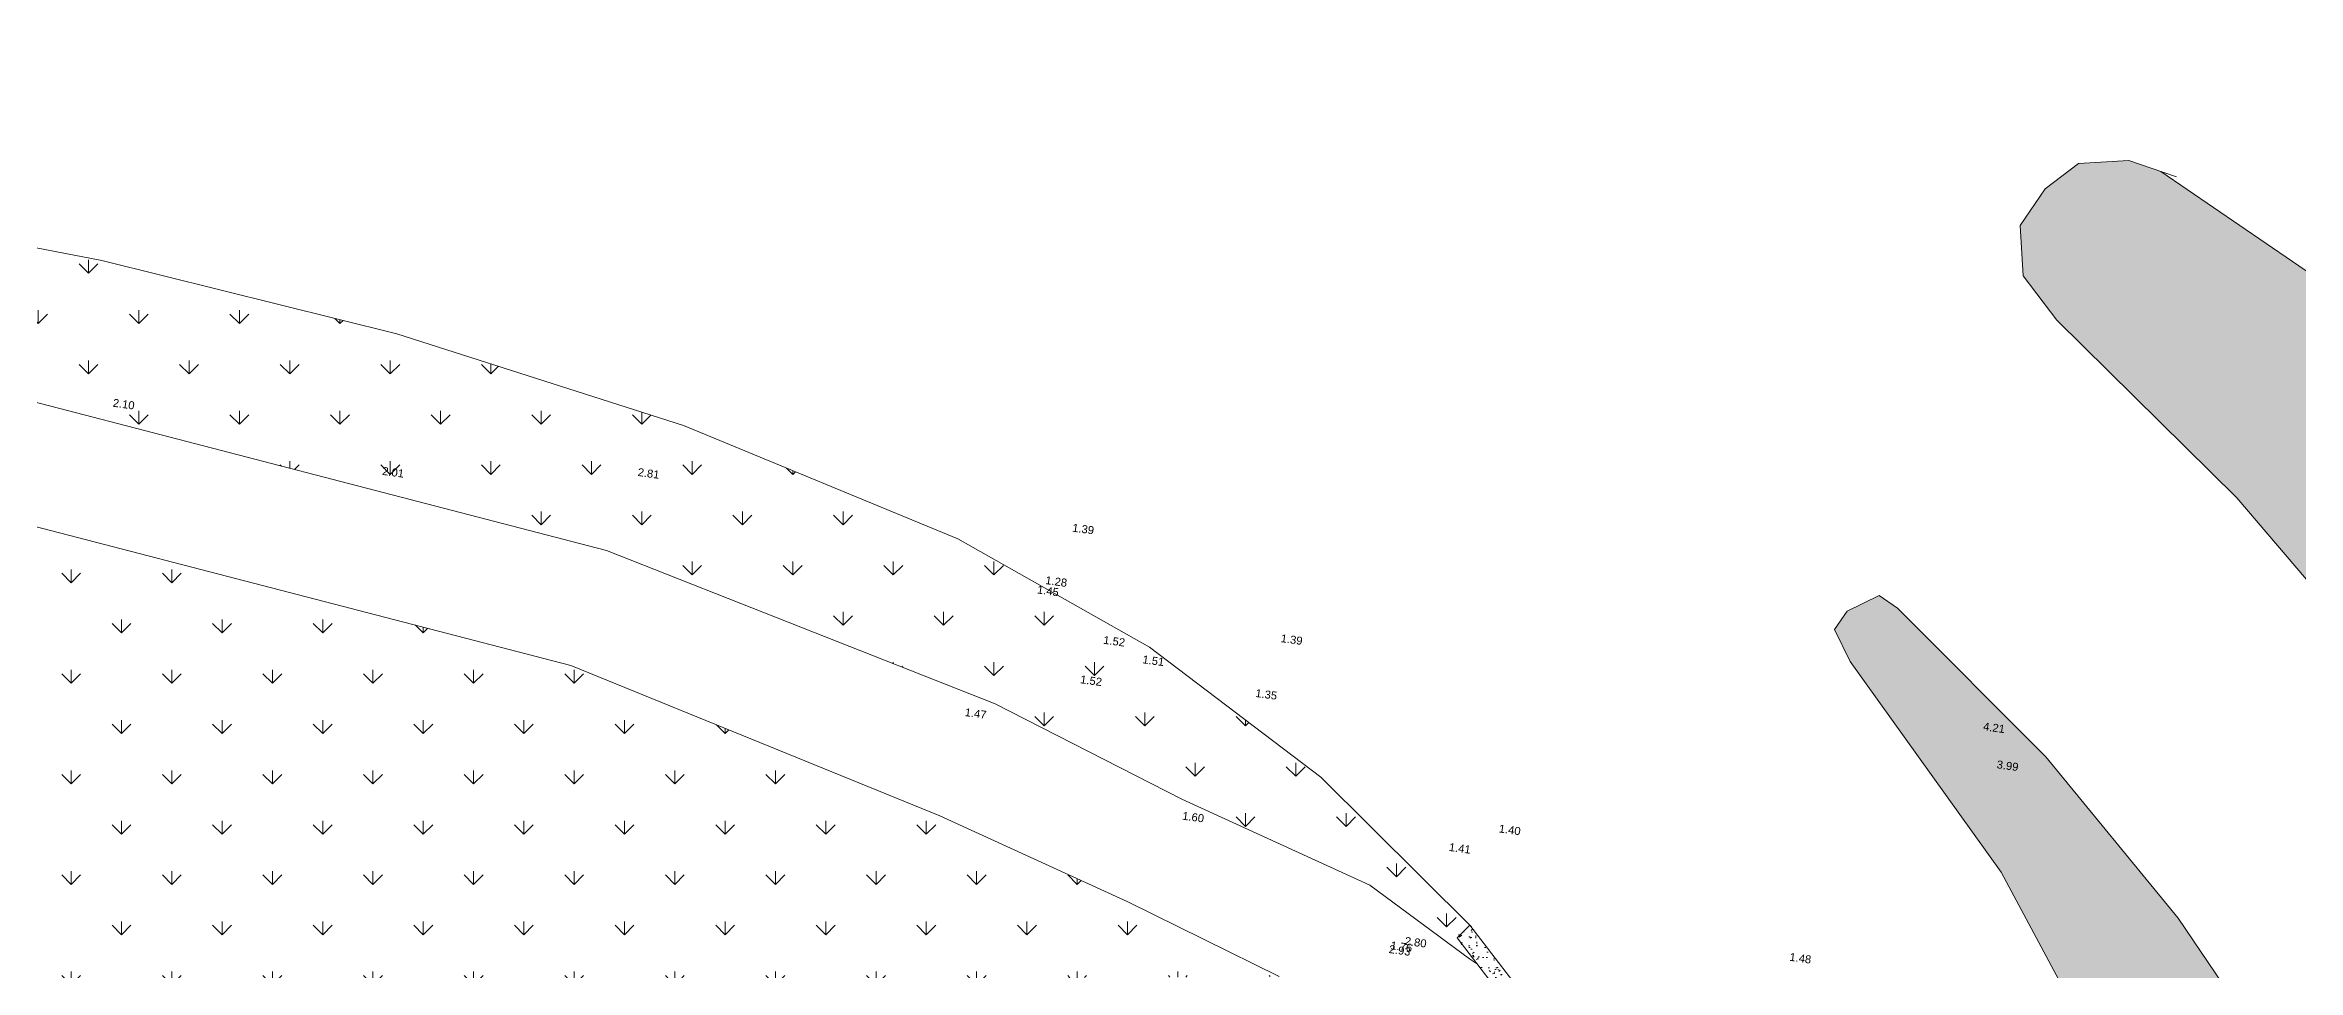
# Model space of a CAD drawing. Header units: millimetres. Extents: x -286774 to 170591, y -126585 to 81607.
# Drawn here: x 36223 to 92530, y 21448 to 44570 of the extents above; entities that cross this region are included whole.
import ezdxf

# ---------------------------------------------------------------- set-up
doc = ezdxf.new("R2010")
doc.units = ezdxf.units.MM
doc.header["$LTSCALE"] = 100
doc.header["$MEASUREMENT"] = 0
for name, color, linetype, lineweight in [('ARC-VIEW', 90, 'Continuous', 5), ('ARC_HATCH', 8, 'Continuous', 9), ('Crash barrier', 11, 'Continuous', 5), ('TAN CANG-profile- REVISE1$0$8', 17, 'Continuous', 0)]:
    doc.layers.add(name, color=color, linetype=linetype, lineweight=lineweight)
doc.layers.add('Elevation', color=1, linetype='Continuous', plot=False)
doc.styles.get("Standard").update_dxf_attribs({"font": 'arial.ttf'})

msp = doc.modelspace()

# ---------------------------------------------------------------- hatches: boundary and pattern name
at = {"layer": 'ARC_HATCH'}
h = msp.add_hatch(dxfattribs=at)
h.set_pattern_fill('AR-CONC', color=256, scale=3, angle=-7.8306)
h.set_pattern_definition([(42.16942166, (-763304724.74, -1100613175.4), (534.94270884, -121.83624601), [57.15, -628.65]), (347.16942166, (-763304724.74, -1100613175.4), (-26.653135, 582.23102132), [45.72, -502.9217525]), (92.62086636, (-763304680.16, -1100613185.54), (508.28956922, 460.39475236), [48.5700264, -534.2707338]), (38.35362166, (-763304704, -1100613024.4), (788.46982162, -235.7498126), [85.725, -942.975]), (88.80497927, (-763304638.3, -1100613044.05), (806.70241643, 638.32194175), [72.8550694, -801.4068245]), (343.35357283, (-763304704, -1100613024.4), (806.70241646, 638.3219417), [68.5799012, -754.37919576]), (13.16942166, (-763304633.7, -1100613072.53), (408.80273008, -365.90460161), [57.15, -628.65]), (318.16942166, (-763304633.7, -1100613072.53), (258.9609091, 522.15086489), [45.72, -502.92]), (63.62086666, (-763304599.6, -1100613103), (667.76363858, 156.24626624), [48.5700264, -534.2698128]), (29.66942166, (-763304724.74, -1100613175.38), (43.739836838, 250.037343797), [0, -496.824, 0, -510.54, 0, -504.825]), (359.66942166, (-763304724.74, -1100613175.38), (239.536860654, 270.427857677), [0, -291.084, 0, -485.394, 0, -192.405]), (319.66942166, (-763304893.08, -1100613152.23), (400.637221727, -72.446315405), [0, -190.5, 0, -594.36, 0, -788.67]), (309.66942166, (-763304968.57, -1100613141.85), (450.63639386, 15.022914105), [0, -247.65, 0, -394.716, 0, -560.07])])
h.paths.add_polyline_path([(76105, 15643), (76631, 15631), (75080, 18338), (71830, 22569), (71515, 22253), (74704, 18088)])
at = {"layer": 'TAN CANG-profile- REVISE1$0$8'}
h = msp.add_hatch(dxfattribs=at)
h.set_pattern_fill('GRASS', color=256, scale=70, angle=-7.8306)
h.set_pattern_definition([(90, (-1001169.8, -484145.6), (-1257.2359, 1257.2359), [333.375, -2181.0967]), (45, (-1001169.8, -484145.6), (-1257.2359, 1257.2359), [333.375, -1444.625]), (135, (-1001169.8, -484145.6), (-1257.2359, -1257.2359), [333.375, -1444.625])])
edge = h.paths.add_edge_path()
edge.add_line((71515, 22253), (71830, 22569))
edge.add_line((71830, 22569), (68111, 26271))
edge.add_line((68111, 26271), (63823, 29521))
edge.add_line((63823, 29521), (59036, 32227))
edge.add_line((59036, 32227), (52176, 35062))
edge.add_line((52176, 35062), (45019, 37352))
edge.add_line((45019, 37352), (37640, 39181))
edge.add_line((37640, 39181), (30114, 40633))
edge.add_line((30114, 40633), (14916, 42739))
edge.add_line((14916, 42739), (18, 44339))
edge.add_line((18, 44339), (-3470, 44570))
edge.add_line((-3470, 44570), (-3483, 44371))
edge.add_arc((-3800, 39581), 4800, 86.2115, 150.9603)
edge.add_line((-7997, 41911), (11513, 40761))
edge.add_line((11513, 40761), (19111, 39716))
edge.add_line((19111, 39716), (29760, 37252))
edge.add_line((29760, 37252), (50256, 31936))
edge.add_line((50256, 31936), (59968, 28103))
edge.add_line((59968, 28103), (64633, 25714))
edge.add_line((64633, 25714), (69333, 23569))
edge.add_line((69333, 23569), (71827, 21728))
edge.add_line((71827, 21728), (72021, 21593))
edge.add_line((72021, 21593), (71515, 22253))
h = msp.add_hatch(dxfattribs=at)
h.set_pattern_fill('GRASS', color=256, scale=70, angle=-7.8306)
h.set_pattern_definition([(90, (-806731.9, -471948.7), (-1257.2359, 1257.2359), [333.375, -2181.0967]), (45, (-806731.9, -471948.7), (-1257.236, 1257.236), [333.375, -1444.625]), (135, (-806731.9, -471948.7), (-1257.236, -1257.236), [333.375, -1444.625])])
h.paths.add_polyline_path([(38635, -126585), (63037, -126585), (99112, -97648), (107993, -90541), (115522, -83027), (123131, -72392), (124225, -69387), (127017, -57489), (128082, -46364), (126983, -34804), (126276, -19973), (125523, -11679), (125282, -3234), (122683, 4745), (120272, 10820), (117058, 16506), (113287, 21769), (108729, 26457), (104237, 30422), (94275, 37869), (89101, 41411), (88307, 41687), (87048, 41610), (86211, 40976), (85586, 40063), (85663, 38804), (86508, 37689), (91000, 33247), (95025, 28534), (98578, 23555), (101654, 18316), (104248, 12822), (106355, 7081), (107970, 1097), (109089, -5123), (113371, -41173), (113869, -46559), (113847, -52090), (113333, -57687), (112351, -63269), (110926, -68759), (109085, -74075), (106852, -79139), (104253, -83871), (101023, -88820), (97574, -93423), (93915, -97691), (90056, -101635), (86010, -105264), (81785, -108588), (77394, -111619), (72845, -114367), (68151, -116841), (63321, -119052), (58366, -121011), (53296, -122727)])
h = msp.add_hatch(dxfattribs=at)
h.set_pattern_fill('GRASS', color=256, scale=70, angle=-7.8306)
h.set_pattern_definition([(90, (-806730.6, -593718), (-1257.2359, 1257.2359), [333.375, -2181.0967]), (45, (-806730.6, -593718), (-1257.236, 1257.236), [333.375, -1444.625]), (135, (-806730.6, -593718), (-1257.236, -1257.236), [333.375, -1444.625])])
h.paths.add_polyline_path([(28867, 34379), (22755, 36028), (16552, 37283), (10271, 38194), (3925, 38811), (-8600, 39352), (-8600, 20837), (67069, 21284), (63284, 23152), (58584, 25297), (49362, 29063)])
h = msp.add_hatch(dxfattribs=at)
h.set_pattern_fill('GRASS', color=256, scale=70, angle=-7.8306)
h.set_pattern_definition([(90, (-809682.2, -212342.6), (-1257.2359, 1257.2359), [333.375, -2181.0967]), (45, (-809682.2, -212342.6), (-1257.236, 1257.236), [333.375, -1444.625]), (135, (-809682.2, -212342.6), (-1257.236, -1257.236), [333.375, -1444.625])])
h.paths.add_polyline_path([(100977, -6005), (100087, -846), (98787, 4212), (97079, 9134), (94966, 13886), (92451, 18433), (89537, 22740), (86226, 26773), (82522, 30496), (82066, 30808), (81263, 30419), (80951, 29963), (81340, 29160), (85111, 23896), (88291, 17965), (90947, 11856), (92555, 5392), (93149, -1183), (96104, -57778), (96176, -63112), (95644, -68421), (94519, -73667), (92812, -78809), (90535, -83810), (87699, -88630), (84314, -93230), (80393, -97571), (74363, -102551), (67847, -106683), (60903, -110031), (53589, -112657), (45962, -114623), (38080, -115994), (30002, -116830), (21785, -117196), (13486, -117154), (5163, -116766), (-11321, -115206), (-27207, -113017), (-42031, -110702), (-90681, -103017), (-90768, -103504), (-126419, -97848), (-162068, -91946), (-197471, -86078), (-211076, -83769), (-210933, -86085), (-210571, -87025), (-210021, -87764), (-208352, -88778), (-205921, -89411), (-195170, -91139), (-49145, -115217), (-29195, -118521), (-18797, -119824), (-8233, -120783), (2409, -121317), (13042, -121343), (23578, -120778), (33931, -119540), (44013, -117546), (53737, -114714), (58437, -112958), (63015, -110961), (67459, -108714), (71760, -106205), (75905, -103425), (79884, -100363), (83686, -97009), (87300, -93353), (90716, -89384), (93922, -85092), (96907, -80467), (99661, -75498), (102979, -67713), (104894, -59236), (105795, -50870), (105504, -42089)])

# ---------------------------------------------------------------- linework, layer by layer
at = {"layer": 'ARC-VIEW'}
for p, q in [((88307, 41687), (87048, 41610)), ((89498, 41273), (88307, 41687)), ((87048, 41610), (86211, 40976)), ((89101, 41411), (94275, 37869)), ((30114, 40633), (37640, 39181)), ((86211, 40976), (85586, 40063)), ((85586, 40063), (85663, 38804)), ((37640, 39181), (45019, 37352)), ((85663, 38804), (86508, 37689)), ((50256, 31936), (29760, 37252)), ((45019, 37352), (52176, 35062)), ((91000, 33247), (86508, 37689)), ((52176, 35062), (59036, 32227)), ((95025, 28534), (91000, 33247)), ((63823, 29521), (59036, 32227)), ((59968, 28103), (50256, 31936)), ((81263, 30419), (80951, 29963)), ((82066, 30808), (81263, 30419)), ((82522, 30496), (82066, 30808)), ((86226, 26773), (82522, 30496)), ((80951, 29963), (81340, 29160)), ((68111, 26271), (63823, 29521)), ((85111, 23896), (81340, 29160)), ((64633, 25714), (59968, 28103)), ((89537, 22740), (86226, 26773)), ((71873, 22527), (68111, 26271)), ((69333, 23569), (64633, 25714)), ((88291, 17965), (85111, 23896)), ((71827, 21728), (69333, 23569)), ((92451, 18433), (89537, 22740)), ((71827, 21728), (72021, 21593))]:
    msp.add_line(p, q, dxfattribs=at)
at = {"layer": 'ARC-VIEW', "flags": 128}
msp.add_lwpolyline([(67070, 21284), (63284, 23152), (58584, 25297), (49362, 29063), (28867, 34379), (22755, 36028), (16552, 37283), (10271, 38194), (3925, 38811), (-8800, 39361)], dxfattribs=at)
at = {"layer": 'Crash barrier'}
msp.add_lwpolyline([(76105, 15643), (76631, 15631), (75080, 18338), (71830, 22569), (71515, 22253), (74704, 18088), (76105, 15643)], dxfattribs=at)

# ---------------------------------------------------------------- texts
at = {"layer": 'Elevation'}
for s, p in [('2.10', (37907, 35531, 2100)), ('2.01', (44641, 33827, 2009)), ('2.81', (51026, 33800, 2806)), ('1.39', (61887, 32409, 1392)), ('1.45', (61008, 30862, 1448)), ('1.28', (61214, 31097, 1276)), ('1.52', (62662, 29604, 1516)), ('1.51', (63642, 29117, 1508)), ('1.39', (67098, 29646, 1390)), ('1.52', (62086, 28618, 1521)), ('1.35', (66463, 28275, 1354)), ('1.47', (59200, 27797, 1469)), ('4.21', (84654, 27442, 4212)), ('3.99', (84991, 26492, 3990)), ('1.60', (64636, 25208, 1601)), ('1.40', (72549, 24888, 1401)), ('1.41', (71301, 24426, 1409)), ('2.93', (69798, 21874, 2928)), ('1.76', (69840, 21969, 1759)), ('2.80', (70198, 22078, 2795)), ('1.48', (79813, 21679, 1478))]:
    msp.add_text(s, height=200, rotation=352.1694, dxfattribs=at).set_placement(p)

doc.saveas('drawing.dxf')
